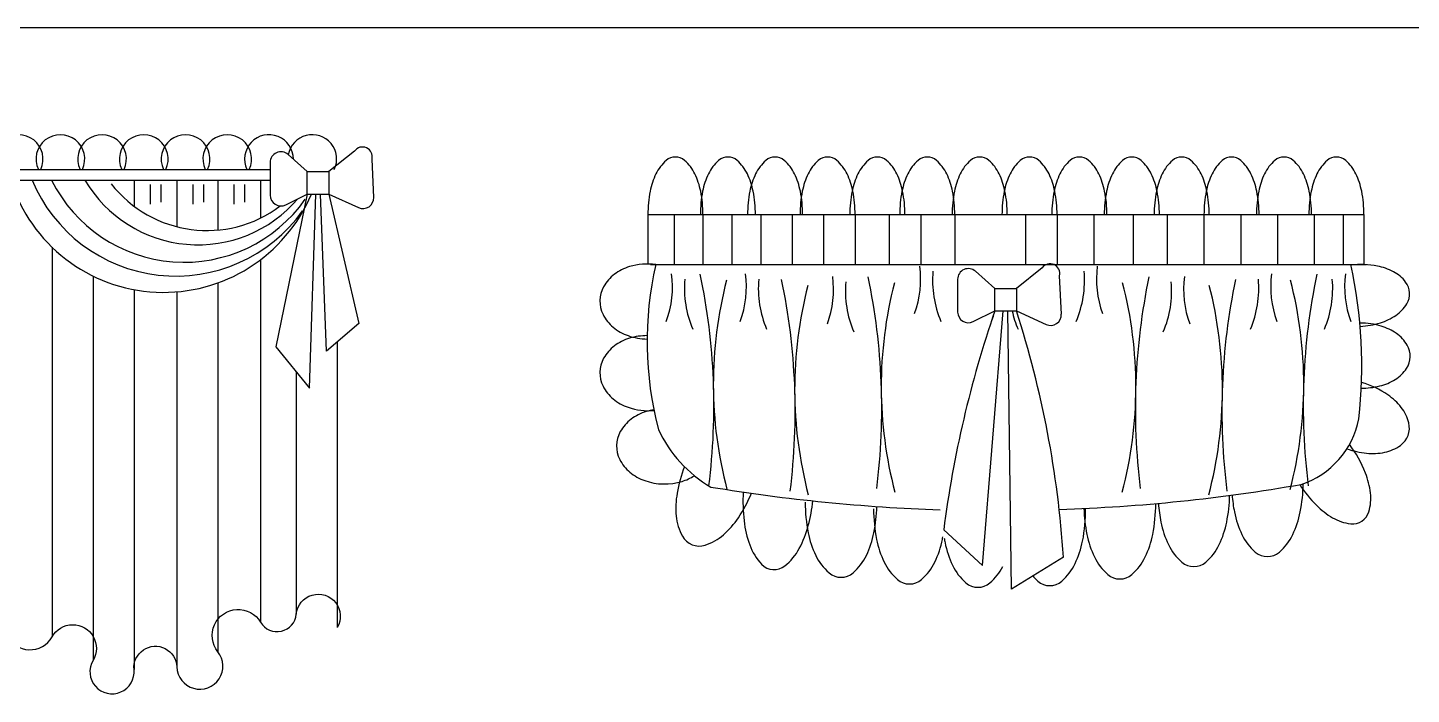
# Model space of a CAD drawing. Header units: inches. Extents: x 10 to 52.5, y 12.6 to 37.4.
# Drawn here: x 38.19 to 44.69, y 25.77 to 28.9 of the extents above; entities that cross this region are included whole.
import ezdxf

# ---------------------------------------------------------------- set-up
doc = ezdxf.new("R2010")
doc.units = ezdxf.units.IN
doc.header["$MEASUREMENT"] = 0
doc.layers.add('02', color=2, linetype='Continuous')
doc.layers.add('4', color=4, linetype='Continuous')

msp = doc.modelspace()

# ---------------------------------------------------------------- linework, layer by layer
at = {"layer": '02'}
for p, q in [((39.7277, 28.3222), (39.6073, 28.226)), ((39.3314, 28.2689), (39.3314, 28.1153)), ((39.5054, 28.226), (39.4154, 28.3065)), ((39.8179, 28.1052), (39.8095, 28.2852)), ((36.895, 28.1859), (39.3314, 28.1859)), ((38.6928, 28.1859), (38.6928, 28.0635)), ((38.8936, 28.1859), (38.8936, 27.9673)), ((39.0861, 28.1859), (39.0861, 27.9518)), ((39.2869, 28.1859), (39.2869, 28.0082)), ((39.5054, 28.226), (39.6073, 28.226)), ((39.5054, 28.1207), (39.5054, 28.226)), ((39.6073, 28.226), (39.6073, 28.1207)), ((38.7681, 28.1654), (38.7681, 28.0735)), ((38.8183, 28.1654), (38.8183, 28.0818)), ((38.9689, 28.1654), (38.9689, 28.0735)), ((39.0191, 28.1654), (39.0191, 28.0818)), ((39.1614, 28.1654), (39.1614, 28.0735)), ((39.2116, 28.1654), (39.2116, 28.0818)), ((39.5054, 28.1207), (39.3577, 27.4039)), ((39.4044, 28.0702), (39.5054, 28.1207)), ((39.5054, 28.1207), (39.6073, 28.1207)), ((39.5167, 27.2089), (39.5456, 28.1207)), ((39.5962, 27.3822), (39.5673, 28.1207)), ((39.6073, 28.1207), (39.7479, 27.5122)), ((39.6073, 28.1207), (39.7466, 28.057)), ((41.2272, 28.024), (41.2272, 27.7901)), ((41.3626, 28.024), (41.3626, 27.7901)), ((41.498, 28.024), (41.498, 27.7901)), ((41.6334, 28.024), (41.6334, 27.7901)), ((41.7811, 28.024), (41.7811, 27.7901)), ((41.9288, 28.024), (41.9288, 27.7901)), ((42.0765, 28.024), (42.0765, 27.7901)), ((42.2365, 28.024), (42.2365, 27.7901)), ((42.3842, 28.024), (42.3842, 27.7901)), ((42.5443, 28.024), (42.5443, 27.7901)), ((42.8766, 28.024), (42.8766, 27.7901)), ((43.0243, 28.024), (43.0243, 27.7901)), ((43.1967, 28.024), (43.1967, 27.7901)), ((43.3813, 28.024), (43.3813, 27.7901)), ((43.5413, 28.024), (43.5413, 27.7901)), ((43.7137, 28.024), (43.7137, 27.7901)), ((43.886, 28.024), (43.886, 27.7901)), ((44.0583, 28.024), (44.0583, 27.7901)), ((44.2307, 28.024), (44.2307, 27.7901)), ((44.3661, 28.024), (44.3661, 27.7901)), ((38.3079, 27.8706), (38.3079, 26.0414)), ((39.2869, 27.8127), (39.2869, 26.1102)), ((38.5004, 27.7355), (38.5004, 25.9307)), ((41.1164, 27.7901), (44.4769, 27.7901)), ((42.7319, 27.6774), (42.6418, 27.7579)), ((42.9541, 27.7736), (42.8337, 27.6774)), ((43.0443, 27.5567), (43.0359, 27.7366)), ((38.6928, 27.6717), (38.6928, 25.8874)), ((38.8936, 27.6615), (38.8936, 25.9002)), ((39.0861, 27.7035), (39.0861, 25.9715)), ((42.5578, 27.7203), (42.5578, 27.5667)), ((42.7319, 27.6774), (42.8337, 27.6774)), ((42.7319, 27.5722), (42.7319, 27.6774)), ((42.8337, 27.6774), (42.8337, 27.5722)), ((42.6308, 27.5217), (42.7319, 27.5722)), ((42.6749, 26.3767), (42.772, 27.5722)), ((42.7319, 27.5722), (42.8337, 27.5722)), ((42.8099, 26.2657), (42.7937, 27.5722)), ((42.8337, 27.5722), (42.973, 27.5085)), ((39.7479, 27.5122), (39.5962, 27.3822)), ((39.3577, 27.4039), (39.5167, 27.2089)), ((39.4542, 27.2856), (39.4542, 26.1476)), ((42.4923, 26.5433), (42.6749, 26.3767)), ((43.0543, 26.416), (42.8099, 26.2657))]:
    msp.add_line(p, q, dxfattribs=at)
for points in [[(41.3626, 28.024, 0.048889), (41.3518, 28.1336, 0.062671), (41.3247, 28.2153, 0.103072), (41.2767, 28.2783, 0.373096), (41.19, 28.2783, 0.103072), (41.1419, 28.2153, 0.062671), (41.1148, 28.1336, 0.048889), (41.1041, 28.024, 0.048889)], [(41.6088, 28.024, 0.048889), (41.598, 28.1336, 0.062671), (41.5709, 28.2153, 0.103072), (41.5228, 28.2783, 0.373096), (41.4362, 28.2783, 0.103072), (41.3881, 28.2153, 0.062671), (41.361, 28.1336, 0.048889), (41.3503, 28.024, 0.048889)], [(41.8303, 28.024, 0.048889), (41.8196, 28.1336, 0.062671), (41.7925, 28.2153, 0.103072), (41.7444, 28.2783, 0.373096), (41.6577, 28.2783, 0.103072), (41.6097, 28.2153, 0.062671), (41.5826, 28.1336, 0.048889), (41.5718, 28.024, 0.048889)], [(42.0765, 28.024, 0.048889), (42.0658, 28.1336, 0.062671), (42.0387, 28.2153, 0.103072), (41.9906, 28.2783, 0.373096), (41.9039, 28.2783, 0.103072), (41.8559, 28.2153, 0.062671), (41.8288, 28.1336, 0.048889), (41.818, 28.024, 0.048889)], [(42.3104, 28.024, 0.048889), (42.2996, 28.1336, 0.062671), (42.2725, 28.2153, 0.103072), (42.2245, 28.2783, 0.373096), (42.1378, 28.2783, 0.103072), (42.0897, 28.2153, 0.062671), (42.0626, 28.1336, 0.048889), (42.0519, 28.024, 0.048889)], [(42.5443, 28.024, 0.048889), (42.5335, 28.1336, 0.062671), (42.5064, 28.2153, 0.103072), (42.4584, 28.2783, 0.373096), (42.3717, 28.2783, 0.103072), (42.3236, 28.2153, 0.062671), (42.2965, 28.1336, 0.048889), (42.2858, 28.024, 0.048889)], [(42.7905, 28.024, 0.048889), (42.7797, 28.1336, 0.062671), (42.7526, 28.2153, 0.103072), (42.7046, 28.2783, 0.373096), (42.6179, 28.2783, 0.103072), (42.5698, 28.2153, 0.062671), (42.5427, 28.1336, 0.048889), (42.532, 28.024, 0.048889)], [(43.0243, 28.024, 0.048889), (43.0136, 28.1336, 0.062671), (42.9865, 28.2153, 0.103072), (42.9384, 28.2783, 0.373096), (42.8518, 28.2783, 0.103072), (42.8037, 28.2153, 0.062671), (42.7766, 28.1336, 0.048889), (42.7658, 28.024, 0.048889)], [(43.2582, 28.024, 0.048889), (43.2475, 28.1336, 0.062671), (43.2204, 28.2153, 0.103072), (43.1723, 28.2783, 0.373096), (43.0856, 28.2783, 0.103072), (43.0376, 28.2153, 0.062671), (43.0105, 28.1336, 0.048889), (42.9997, 28.024, 0.048889)], [(43.5044, 28.024, 0.048889), (43.4937, 28.1336, 0.062671), (43.4666, 28.2153, 0.103072), (43.4185, 28.2783, 0.373096), (43.3318, 28.2783, 0.103072), (43.2838, 28.2153, 0.062671), (43.2567, 28.1336, 0.048889), (43.2459, 28.024, 0.048889)], [(43.7383, 28.024, 0.048889), (43.7276, 28.1336, 0.062671), (43.7004, 28.2153, 0.103072), (43.6524, 28.2783, 0.373096), (43.5657, 28.2783, 0.103072), (43.5177, 28.2153, 0.062671), (43.4905, 28.1336, 0.048889), (43.4798, 28.024, 0.048889)], [(43.9722, 28.024, 0.048889), (43.9614, 28.1336, 0.062671), (43.9343, 28.2153, 0.103072), (43.8863, 28.2783, 0.373096), (43.7996, 28.2783, 0.103072), (43.7515, 28.2153, 0.062671), (43.7244, 28.1336, 0.048889), (43.7137, 28.024, 0.048889)], [(44.2184, 28.024, 0.048889), (44.2076, 28.1336, 0.062671), (44.1805, 28.2153, 0.103072), (44.1325, 28.2783, 0.373096), (44.0458, 28.2783, 0.103072), (43.9977, 28.2153, 0.062671), (43.9706, 28.1336, 0.048889), (43.9599, 28.024, 0.048889)], [(44.4646, 28.024, 0.048889), (44.4538, 28.1336, 0.062671), (44.4267, 28.2153, 0.103072), (44.3786, 28.2783, 0.373096), (44.292, 28.2783, 0.103072), (44.2439, 28.2153, 0.062671), (44.2168, 28.1336, 0.048889), (44.2061, 28.024, 0.048889)], [(41.1408, 27.7891, 0.110544), (41.018, 27.78)], [(41.018, 27.78, 0.088272), (40.947, 27.744, 0.105222), (40.8964, 27.6857, 0.246483), (40.8935, 27.5555, 0.105222), (40.9414, 27.495, 0.088272), (41.0108, 27.4559, 0.081479), (41.1006, 27.4399, 0.088272)], [(44.6601, 27.7075, 0.106974), (44.6028, 27.7559, 0.074593), (44.5274, 27.7825, 0.078216), (44.4037, 27.7868, 0.074593)], [(44.4468, 27.4993, 0.060844), (44.5418, 27.5163, 0.074593), (44.6139, 27.5509, 0.106974), (44.6656, 27.6053, 0.310421), (44.6601, 27.7075)], [(44.4518, 27.2093, 0.062782), (44.5387, 27.2194, 0.079282), (44.611, 27.25, 0.107148), (44.6644, 27.3019, 0.287861), (44.6673, 27.4114, 0.107148), (44.6166, 27.466, 0.079282), (44.5459, 27.5002, 0.072946), (44.4455, 27.5151, 0.079282)], [(41.1008, 27.4557, 0.074656), (41.018, 27.4436, 0.088272), (40.947, 27.4076, 0.105222), (40.8964, 27.3493, 0.246483), (40.8935, 27.219, 0.105222), (40.9414, 27.1586, 0.088272), (41.0108, 27.1194, 0.110276), (41.1327, 27.1049, 0.088272)], [(44.3842, 26.9243, 0.05722), (44.4764, 26.904, 0.075885), (44.562, 26.9082, 0.107099), (44.6359, 26.9406, 0.304112), (44.6748, 27.046, 0.107099), (44.6396, 27.1187, 0.075885), (44.5772, 27.1774, 0.083476), (44.4529, 27.2356, 0.075885)], [(41.1322, 27.1077, 0.032697), (41.0963, 27.0993, 0.088272), (41.0253, 27.0633, 0.105222), (40.9747, 27.005, 0.246483), (40.9718, 26.8748, 0.105222), (41.0197, 26.8143, 0.088272), (41.0891, 26.7752, 0.159301), (41.2642, 26.7713, 0.070992), (41.3224, 26.7983, 0.105222)], [(44.2411, 26.6597, 0.064677), (44.3175, 26.6007, 0.104078), (44.4022, 26.5725, 0.361902), (44.4871, 26.6281, 0.104078), (44.495, 26.717, 0.064677), (44.4713, 26.8106, 0.063958), (44.3968, 26.9455, 0.064677)], [(41.2761, 26.8401, 0.049715), (41.2413, 26.7155, 0.065743), (41.2369, 26.6089, 0.104554), (41.2659, 26.5145, 0.356071), (41.3724, 26.472, 0.104554), (41.4585, 26.5204, 0.065743), (41.5287, 26.6007, 0.050052), (41.5897, 26.7157, 0.051885)], [(43.8454, 26.7072, 0.027357), (43.8566, 26.6277, 0.062724), (43.892, 26.5214, 0.103101), (43.9546, 26.4394, 0.372798), (44.0676, 26.4394, 0.103101), (44.1302, 26.5214, 0.062724), (44.1655, 26.6277, 0.045678), (44.1794, 26.7608, 0.048939)], [(44.163, 26.7563, 0.051446), (44.2411, 26.6597)], [(41.5514, 26.7212, 0.041504), (41.5554, 26.5859, 0.059568), (41.582, 26.4731, 0.101233), (41.6378, 26.3825, 0.391034), (41.7466, 26.3748, 0.101233), (41.8147, 26.4565, 0.059568), (41.857, 26.5644, 0.035984), (41.8784, 26.6799, 0.045968)], [(43.4996, 26.6681, 0.030069), (43.5115, 26.5807, 0.062724), (43.5469, 26.4744, 0.103101), (43.6094, 26.3924, 0.372798), (43.7224, 26.3924, 0.103101), (43.785, 26.4744, 0.062724), (43.8204, 26.5807, 0.042901), (43.8341, 26.7057, 0.048939)], [(41.8422, 26.6732, 0.048939), (41.8562, 26.5305, 0.062724), (41.8915, 26.4242, 0.103101), (41.9541, 26.3422, 0.372798), (42.0671, 26.3422, 0.103101), (42.1297, 26.4242, 0.062724), (42.165, 26.5305, 0.042217), (42.1787, 26.6535, 0.048939)], [(42.1633, 26.6419, 0.048939), (42.1773, 26.4992, 0.062724), (42.2127, 26.3929, 0.103101), (42.2753, 26.3109, 0.372798), (42.3882, 26.3109, 0.103101), (42.4508, 26.3929, 0.062724), (42.4862, 26.4992, 0.004095), (42.4884, 26.511, 0.048939)], [(42.9112, 26.328, 0.07456), (42.9333, 26.303, 0.372798), (43.0462, 26.303, 0.103101), (43.1088, 26.3851, 0.062724), (43.1442, 26.4914, 0.052322), (43.1581, 26.644, 0.062724)], [(43.1506, 26.6436, 0.041512), (43.1643, 26.5227, 0.062724), (43.1997, 26.4164, 0.103101), (43.2623, 26.3343, 0.372798), (43.3752, 26.3343, 0.103101), (43.4378, 26.4164, 0.062724), (43.4732, 26.5227, 0.049496), (43.4872, 26.667, 0.062724)], [(42.4945, 26.5055, 0.007584), (42.4985, 26.4836, 0.062724), (42.5338, 26.3773, 0.103101), (42.5964, 26.2952, 0.372798), (42.7094, 26.2952, 0.097152), (42.7694, 26.3719, 0.062724)]]:
    msp.add_lwpolyline(points, format="xyb", dxfattribs=at)
for centre, radius, start, end in [((38.1513, 28.285), 0.1143, 334.68873, 205.31127), ((38.3471, 28.285), 0.1143, 334.68873, 205.31127), ((38.5428, 28.285), 0.1143, 334.68873, 205.31127), ((38.7386, 28.285), 0.1143, 334.68873, 205.31127), ((38.9344, 28.285), 0.1143, 334.68873, 205.31127), ((39.1302, 28.285), 0.1143, 334.68873, 205.31127), ((39.326, 28.285), 0.1143, 359.62482, 205.31127), ((39.5293, 28.285), 0.1143, 334.68873, 169.79791), ((39.3818, 28.2689), 0.0504, 48.19904, 180), ((39.7651, 28.296), 0.0457, 346.2321, 145.07365), ((38.8893, 28.4664), 0.7308, 202.56611, 324.42011), ((38.9277, 28.4944), 0.6939, 206.3928, 324.9758), ((38.9931, 28.4977), 0.6154, 210.43977, 319.59904), ((39.3818, 28.1153), 0.0504, 180, 296.54959), ((39.7675, 28.1029), 0.0504, 245.42833, 2.66479), ((42.9915, 27.7475), 0.0457, 346.2321, 145.07365), ((40.758, 27.6838), 0.4616, 339.60039, 7.70448), ((38.3841, 27.1263), 3.0297, 352.87347, 11.7609), ((41.1049, 27.6838), 0.4616, 339.60039, 7.70448), ((41.5138, 27.6714), 0.4616, 339.60039, 7.70448), ((39.1719, 27.114), 3.0297, 352.87347, 11.7609), ((41.9226, 27.7209), 0.4616, 339.60039, 7.70448), ((42.9303, 27.7147), 0.4902, 174.93092, 203.03504), ((42.6082, 27.7203), 0.0504, 48.19904, 180), ((42.663, 27.7147), 0.4902, 336.96496, 5.06908), ((43.6706, 27.7209), 0.4616, 172.29552, 200.39961), ((46.4213, 27.114), 3.0297, 168.2391, 187.12653), ((44.0795, 27.6714), 0.4616, 172.29552, 200.39961), ((44.4883, 27.6838), 0.4616, 172.29552, 200.39961), ((47.2091, 27.1263), 3.0297, 168.2391, 187.12653), ((44.8353, 27.6838), 0.4616, 172.29552, 200.39961), ((41.7656, 27.6776), 0.4902, 174.93092, 203.03504), ((43.3591, 27.2283), 1.9479, 165.48953, 194.73596), ((42.1125, 27.6776), 0.4902, 174.93092, 203.03504), ((38.7657, 27.1017), 3.0297, 352.87347, 11.7609), ((43.7407, 27.2037), 1.9479, 165.48953, 194.73596), ((42.5214, 27.6652), 0.4902, 174.93092, 203.03504), ((44.1469, 27.216), 1.9479, 165.48953, 194.73596), ((41.4463, 27.216), 1.9479, 345.26404, 14.51047), ((43.0718, 27.6652), 0.4902, 336.96496, 5.06908), ((41.8525, 27.2037), 1.9479, 345.26404, 14.51047), ((46.8275, 27.1017), 3.0297, 168.2391, 187.12653), ((43.4807, 27.6776), 0.4902, 336.96496, 5.06908), ((42.2341, 27.2283), 1.9479, 345.26404, 14.51047), ((43.8276, 27.6776), 0.4902, 336.96496, 5.06908), ((47.6374, 25.8849), 5.1871, 161.01741, 172.70812), ((42.6082, 27.5667), 0.0504, 180, 296.54959), ((42.2846, 27.6838), 0.4616, 339.60039, 346.00871), ((43.2922, 27.6776), 0.4902, 192.41631, 203.03504), ((38.2385, 26.0962), 4.8265, 3.79894, 17.80694), ((42.9939, 27.5543), 0.0504, 245.42833, 2.66479)]:
    msp.add_arc(centre, radius, start, end, dxfattribs=at)
at = {"layer": '4'}
for p, q in [((31.8636, 28.902), (52.1898, 28.902)), ((36.895, 28.2361), (39.3314, 28.2361)), ((41.1041, 28.024), (44.4646, 28.024)), ((41.1042, 28.024), (41.1042, 27.7901)), ((44.4646, 28.024), (44.4646, 27.7901)), ((39.6467, 27.4255), (39.6467, 26.0857))]:
    msp.add_line(p, q, dxfattribs=at)
msp.add_lwpolyline([(36.5797, 26.1366, -0.050304), (36.624, 25.9753, 0.877553), (36.7722, 25.9807, -1.175834), (36.9395, 25.9372, 1.7667), (37.1403, 25.9624, -1.122466), (37.3328, 26.0804, 1.088788), (37.5336, 26.1954, -1.468611), (37.726, 26.2404, 1.118107), (37.9185, 26.2338, -1.475429), (38.1132, 26.1731, 1.091104), (38.3079, 26.0414, -1.014397), (38.5004, 25.9307, 1.37705), (38.6928, 25.8874, -1.029726), (38.8936, 25.9002, 1.385403), (39.0861, 25.9715, -1.073682), (39.2869, 26.1102, 0.727593), (39.4542, 26.1476, -1.247203), (39.6467, 26.0857, 0.721011)], format="xyb", dxfattribs=at)
for centre, radius, start, end in [((38.8311, 28.4114), 0.7524, 197.43434, 337.27634), ((39.035, 28.5202), 0.5707, 217.93105, 307.08222), ((42.7412, 27.4281), 1.6406, 167.25416, 194.56673), ((42.2491, 27.3168), 2.2053, 353.43554, 12.39296), ((41.7077, 27.2728), 0.6112, 204.89679, 239.71745), ((44.0436, 27.1409), 0.4036, 288.1215, 349.11632), ((42.7841, 34.6074), 7.9713, 271.7977, 280.00566), ((42.7483, 34.8649), 8.2311, 260.56866, 268.09866)]:
    msp.add_arc(centre, radius, start, end, dxfattribs=at)

doc.saveas('drawing.dxf')
